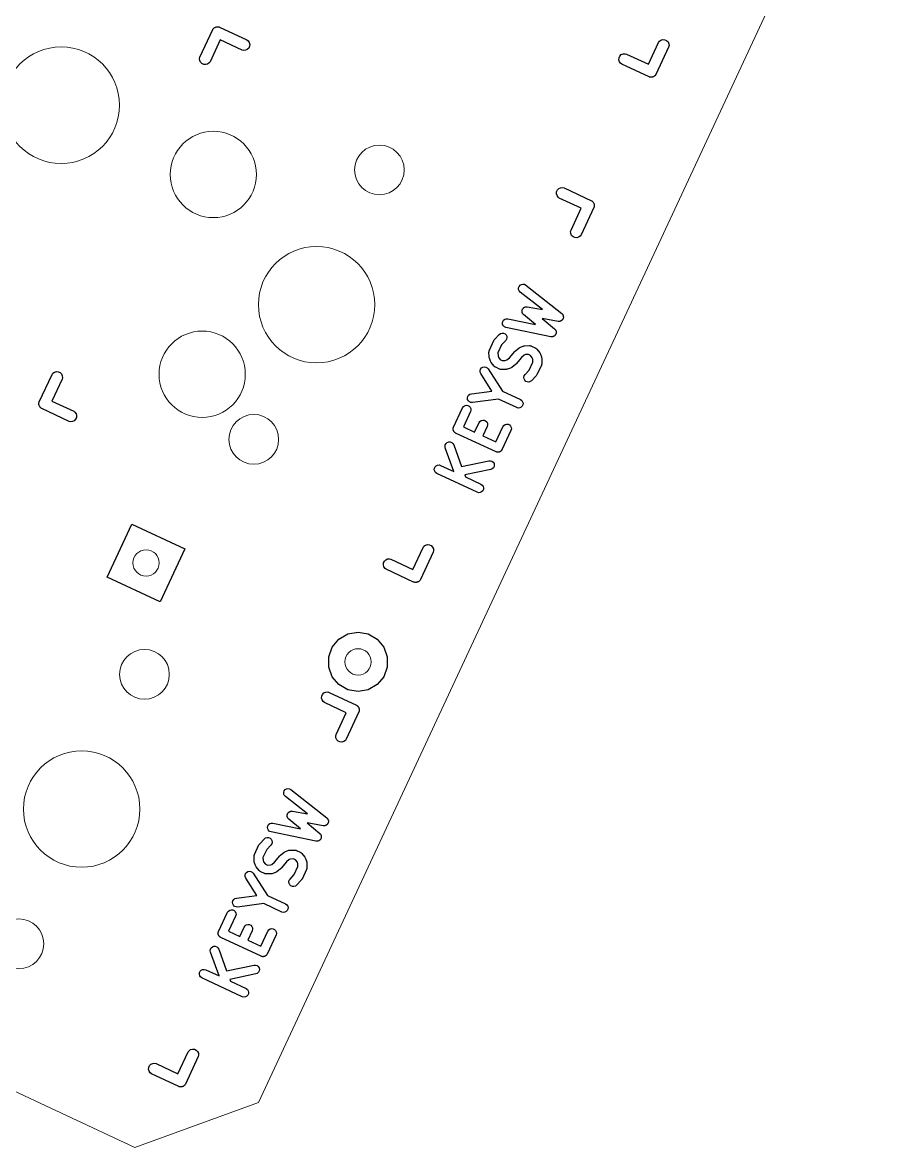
# Model space of a CAD drawing. Header units: millimetres. Extents: x 24 to 207, y 13 to 184.
# Drawn here: x 177 to 206.75, y 12.81 to 51.26 of the extents above; entities that cross this region are included whole.
import ezdxf

# ---------------------------------------------------------------- set-up
doc = ezdxf.new("R2010")
doc.units = ezdxf.units.MM
doc.header["$MEASUREMENT"] = 0
doc.layers.get('0').update_dxf_attribs({"lineweight": 0, "true_color": 0xf6921e})
doc.layers.add('PCB', color=7, linetype='Continuous', lineweight=0, true_color=0x38e42f)
doc.layers.add('Silk', color=142, linetype='Continuous')

# ---------------------------------------------------------------- blocks, each defined once
blk = doc.blocks.new('PCB')
at = {"color": 0}
for p, q in [((122.992, -104.985), (144.676, -58.482)), ((40.605, -70.075), (118.773, -106.519)), ((118.773, -106.519), (122.992, -104.985))]:
    blk.add_line(p, q, dxfattribs=at)
for centre, radius in [((116.25, -70.896), 1.994), ((121.453, -73.263), 1.475), ((127.131, -73.108), 0.85), ((124.984, -77.712), 1.99), ((121.072, -80.091), 1.475), ((122.837, -82.316), 0.85), ((119.152, -86.54), 0.45), ((119.098, -90.347), 0.85), ((126.402, -89.921), 0.45), ((116.951, -94.951), 1.99), ((114.804, -99.555), 0.85)]:
    blk.add_circle(centre, radius, dxfattribs=at)

msp = doc.modelspace()

# ---------------------------------------------------------------- linework, layer by layer
at = {"layer": 'Silk', "linetype": 'Continuous'}
for p, q in [((183.066, 50.082), (183.502, 51.019)), ((183.502, 51.019), (183.51, 51.034)), ((183.502, 51.019), (183.502, 51.019)), ((183.51, 51.034), (183.521, 51.046)), ((183.521, 51.046), (183.531, 51.06)), ((183.531, 51.06), (183.545, 51.069)), ((183.545, 51.069), (183.557, 51.081)), ((183.557, 51.081), (183.572, 51.089)), ((183.572, 51.089), (183.586, 51.098)), ((183.586, 51.098), (183.603, 51.103)), ((183.603, 51.103), (183.618, 51.11)), ((183.618, 51.11), (183.635, 51.111)), ((183.635, 51.111), (183.651, 51.116)), ((183.651, 51.116), (183.668, 51.114)), ((183.668, 51.114), (183.685, 51.116)), ((183.685, 51.116), (183.701, 51.111)), ((183.701, 51.111), (183.718, 51.11)), ((183.718, 51.11), (183.733, 51.103)), ((183.733, 51.103), (183.733, 51.103)), ((183.733, 51.103), (184.67, 50.666)), ((183.76, 50.67), (183.411, 49.921)), ((184.509, 50.321), (183.76, 50.67)), ((184.67, 50.666), (184.711, 50.637)), ((184.733, 50.389), (184.685, 50.342)), ((184.711, 50.637), (184.75, 50.582)), ((184.761, 50.45), (184.733, 50.389)), ((184.75, 50.582), (184.767, 50.517)), ((184.767, 50.517), (184.761, 50.45)), ((198.398, 49.836), (198.748, 50.585)), ((199.093, 50.424), (198.656, 49.488)), ((198.748, 50.585), (198.776, 50.626)), ((198.776, 50.626), (198.831, 50.665)), ((198.831, 50.665), (198.896, 50.682)), ((198.896, 50.682), (198.963, 50.676)), ((198.963, 50.676), (199.024, 50.648)), ((199.024, 50.648), (199.072, 50.6)), ((199.072, 50.6), (199.1, 50.539)), ((199.106, 50.473), (199.093, 50.424)), ((199.1, 50.539), (199.106, 50.473)), ((183.053, 50.033), (183.066, 50.082)), ((183.059, 49.967), (183.053, 50.033)), ((184.557, 50.308), (184.509, 50.321)), ((184.624, 50.313), (184.557, 50.308)), ((184.685, 50.342), (184.624, 50.313)), ((197.392, 49.989), (197.397, 50.056)), ((197.409, 49.924), (197.392, 49.989)), ((197.397, 50.056), (197.426, 50.117)), ((197.426, 50.117), (197.473, 50.164)), ((197.473, 50.164), (197.534, 50.193)), ((197.534, 50.193), (197.601, 50.198)), ((197.601, 50.198), (197.65, 50.185)), ((197.65, 50.185), (198.398, 49.836)), ((183.087, 49.906), (183.059, 49.967)), ((183.134, 49.858), (183.087, 49.906)), ((183.195, 49.83), (183.134, 49.858)), ((183.262, 49.824), (183.195, 49.83)), ((183.327, 49.841), (183.262, 49.824)), ((183.382, 49.88), (183.327, 49.841)), ((183.411, 49.921), (183.382, 49.88)), ((197.447, 49.869), (197.409, 49.924)), ((197.489, 49.84), (197.447, 49.869)), ((198.425, 49.403), (197.489, 49.84)), ((198.44, 49.396), (198.425, 49.403)), ((198.425, 49.403), (198.425, 49.403)), ((198.457, 49.395), (198.44, 49.396)), ((198.474, 49.39), (198.457, 49.395)), ((198.491, 49.392), (198.474, 49.39)), ((198.507, 49.39), (198.491, 49.392)), ((198.524, 49.395), (198.507, 49.39)), ((198.541, 49.396), (198.524, 49.395)), ((198.556, 49.403), (198.541, 49.396)), ((198.572, 49.408), (198.556, 49.403)), ((198.586, 49.418), (198.572, 49.408)), ((198.601, 49.425), (198.586, 49.418)), ((198.613, 49.437), (198.601, 49.425)), ((198.627, 49.446), (198.613, 49.437)), ((198.637, 49.46), (198.627, 49.446)), ((198.649, 49.472), (198.637, 49.46)), ((198.656, 49.488), (198.649, 49.472)), ((198.656, 49.488), (198.656, 49.488)), ((195.257, 45.412), (195.263, 45.479)), ((195.275, 45.347), (195.257, 45.412)), ((195.263, 45.479), (195.292, 45.54)), ((195.292, 45.54), (195.339, 45.587)), ((195.339, 45.587), (195.4, 45.616)), ((195.4, 45.616), (195.467, 45.622)), ((195.467, 45.622), (195.515, 45.609)), ((195.515, 45.609), (196.452, 45.172)), ((195.313, 45.292), (195.275, 45.347)), ((195.354, 45.263), (195.313, 45.292)), ((196.103, 44.914), (195.354, 45.263)), ((196.452, 45.172), (196.452, 45.172)), ((196.452, 45.172), (196.467, 45.165)), ((196.467, 45.165), (196.479, 45.153)), ((196.479, 45.153), (196.493, 45.143)), ((196.493, 45.143), (196.503, 45.129)), ((196.503, 45.129), (196.515, 45.117)), ((196.515, 45.117), (196.522, 45.102)), ((196.522, 45.102), (196.532, 45.088)), ((196.532, 45.088), (196.536, 45.072)), ((196.536, 45.072), (196.543, 45.056)), ((196.543, 45.056), (196.545, 45.039)), ((196.545, 45.039), (196.549, 45.023)), ((196.549, 44.989), (196.545, 44.973)), ((196.549, 45.023), (196.548, 45.006)), ((196.548, 45.006), (196.549, 44.989)), ((195.754, 44.165), (196.103, 44.914)), ((196.536, 44.941), (196.099, 44.004)), ((196.543, 44.956), (196.536, 44.941)), ((196.536, 44.941), (196.536, 44.941)), ((196.545, 44.973), (196.543, 44.956)), ((195.741, 44.117), (195.754, 44.165)), ((195.747, 44.05), (195.741, 44.117)), ((195.775, 43.989), (195.747, 44.05)), ((195.823, 43.942), (195.775, 43.989)), ((195.884, 43.913), (195.823, 43.942)), ((195.951, 43.907), (195.884, 43.913)), ((196.015, 43.925), (195.951, 43.907)), ((196.07, 43.963), (196.015, 43.925)), ((196.099, 44.004), (196.07, 43.963)), ((194.013, 42.286), (194.058, 42.314)), ((194.058, 42.314), (194.109, 42.324)), ((194.109, 42.324), (194.162, 42.316)), ((194.162, 42.316), (194.208, 42.291)), ((193.963, 42.194), (193.98, 42.244)), ((193.964, 42.141), (193.963, 42.194)), ((193.984, 42.092), (193.964, 42.141)), ((193.98, 42.244), (194.013, 42.286)), ((194.019, 42.052), (193.984, 42.092)), ((194.774, 41.455), (194.019, 42.052)), ((194.208, 42.291), (195.436, 41.318)), ((194.146, 41.519), (194.156, 41.528)), ((194.156, 41.528), (194.169, 41.532)), ((194.169, 41.532), (194.18, 41.539)), ((194.18, 41.539), (194.193, 41.541)), ((194.193, 41.541), (194.206, 41.546)), ((194.206, 41.546), (194.219, 41.546)), ((194.219, 41.546), (194.232, 41.548)), ((194.232, 41.548), (194.245, 41.546)), ((194.245, 41.546), (194.259, 41.546)), ((194.259, 41.546), (194.774, 41.455)), ((194.08, 41.396), (194.082, 41.409)), ((194.082, 41.383), (194.08, 41.396)), ((194.082, 41.422), (194.087, 41.435)), ((194.082, 41.409), (194.082, 41.422)), ((194.082, 41.369), (194.082, 41.383)), ((194.087, 41.357), (194.082, 41.369)), ((194.087, 41.435), (194.089, 41.448)), ((194.089, 41.344), (194.087, 41.357)), ((194.089, 41.448), (194.096, 41.46)), ((194.096, 41.332), (194.089, 41.344)), ((194.096, 41.46), (194.1, 41.472)), ((194.1, 41.32), (194.096, 41.332)), ((194.1, 41.472), (194.109, 41.482)), ((194.109, 41.309), (194.1, 41.32)), ((194.109, 41.482), (194.116, 41.494)), ((194.115, 41.298), (194.109, 41.309)), ((194.126, 41.289), (194.115, 41.298)), ((194.116, 41.494), (194.126, 41.502)), ((194.126, 41.502), (194.134, 41.513)), ((194.135, 41.279), (194.126, 41.289)), ((194.134, 41.513), (194.146, 41.519)), ((194.535, 40.944), (194.135, 41.279)), ((195.315, 41.049), (194.768, 41.146)), ((194.768, 41.146), (195.194, 40.79)), ((195.436, 41.318), (195.447, 41.307)), ((195.447, 41.307), (195.458, 41.297)), ((195.458, 41.297), (195.464, 41.287)), ((195.464, 41.287), (195.471, 41.279)), ((195.471, 41.279), (195.477, 41.264)), ((195.477, 41.264), (195.485, 41.251)), ((195.485, 41.147), (195.479, 41.137)), ((195.485, 41.251), (195.487, 41.24)), ((195.487, 41.162), (195.485, 41.147)), ((195.487, 41.24), (195.491, 41.23)), ((195.492, 41.177), (195.487, 41.162)), ((195.491, 41.23), (195.491, 41.214)), ((195.491, 41.214), (195.494, 41.199)), ((195.494, 41.199), (195.492, 41.188)), ((195.492, 41.188), (195.492, 41.177)), ((193.409, 40.992), (193.42, 41.044)), ((193.417, 40.94), (193.409, 40.992)), ((193.442, 40.893), (193.417, 40.94)), ((193.42, 41.044), (193.448, 41.089)), ((193.482, 40.858), (193.442, 40.893)), ((193.448, 41.089), (193.489, 41.122)), ((193.531, 40.839), (193.482, 40.858)), ((193.489, 41.122), (193.539, 41.139)), ((195.066, 40.523), (193.531, 40.839)), ((193.539, 41.139), (193.592, 41.137)), ((193.592, 41.137), (194.535, 40.944)), ((195.194, 40.79), (195.204, 40.778)), ((195.204, 40.778), (195.216, 40.767)), ((195.216, 40.767), (195.221, 40.758)), ((195.221, 40.758), (195.228, 40.749)), ((195.331, 41.049), (195.315, 41.049)), ((195.346, 41.047), (195.331, 41.049)), ((195.357, 41.049), (195.346, 41.047)), ((195.368, 41.049), (195.357, 41.049)), ((195.382, 41.054), (195.368, 41.049)), ((195.398, 41.057), (195.382, 41.054)), ((195.407, 41.063), (195.398, 41.057)), ((195.418, 41.067), (195.407, 41.063)), ((195.43, 41.077), (195.418, 41.067)), ((195.443, 41.085), (195.43, 41.077)), ((195.45, 41.094), (195.443, 41.085)), ((195.458, 41.101), (195.45, 41.094)), ((195.466, 41.114), (195.458, 41.101)), ((195.476, 41.126), (195.466, 41.114)), ((195.479, 41.137), (195.476, 41.126)), ((192.964, 40.066), (193.117, 40.395)), ((193.117, 40.395), (193.131, 40.415)), ((193.131, 40.415), (193.144, 40.435)), ((193.144, 40.435), (193.302, 40.602)), ((193.302, 40.602), (193.345, 40.633)), ((193.345, 40.633), (193.395, 40.648)), ((193.523, 40.392), (193.383, 40.243)), ((193.395, 40.648), (193.448, 40.645)), ((193.448, 40.645), (193.497, 40.624)), ((193.497, 40.624), (193.535, 40.588)), ((193.553, 40.436), (193.523, 40.392)), ((193.535, 40.588), (193.559, 40.54)), ((193.565, 40.488), (193.553, 40.436)), ((193.559, 40.54), (193.565, 40.488)), ((195.081, 40.523), (195.066, 40.523)), ((195.096, 40.52), (195.081, 40.523)), ((195.107, 40.522), (195.096, 40.52)), ((195.118, 40.522), (195.107, 40.522)), ((195.133, 40.527), (195.118, 40.522)), ((195.149, 40.53), (195.133, 40.527)), ((195.158, 40.535), (195.149, 40.53)), ((195.169, 40.539), (195.158, 40.535)), ((195.181, 40.548), (195.169, 40.539)), ((195.194, 40.556), (195.181, 40.548)), ((195.201, 40.565), (195.194, 40.556)), ((195.21, 40.572), (195.201, 40.565)), ((195.218, 40.585), (195.21, 40.572)), ((195.228, 40.597), (195.218, 40.585)), ((195.228, 40.749), (195.233, 40.735)), ((195.232, 40.607), (195.228, 40.597)), ((195.238, 40.617), (195.232, 40.607)), ((195.233, 40.735), (195.241, 40.721)), ((195.241, 40.632), (195.238, 40.617)), ((195.241, 40.721), (195.242, 40.71)), ((195.246, 40.646), (195.241, 40.632)), ((195.242, 40.71), (195.246, 40.699)), ((195.246, 40.699), (195.246, 40.684)), ((195.246, 40.684), (195.249, 40.668)), ((195.249, 40.668), (195.246, 40.658)), ((195.246, 40.658), (195.246, 40.646)), ((192.949, 39.997), (192.951, 40.006)), ((192.954, 39.835), (192.949, 39.997)), ((192.95, 40.015), (192.954, 40.032)), ((192.951, 40.006), (192.95, 40.015)), ((192.954, 40.032), (192.957, 40.05)), ((192.957, 40.05), (192.961, 40.057)), ((192.961, 40.057), (192.964, 40.066)), ((193.383, 40.243), (193.255, 39.97)), ((193.652, 39.804), (193.829, 40.023)), ((193.829, 40.023), (193.842, 40.034)), ((193.842, 40.034), (193.853, 40.046)), ((193.853, 40.046), (193.98, 40.147)), ((193.98, 40.147), (194.002, 40.159)), ((194.002, 40.159), (194.023, 40.171)), ((194.023, 40.171), (194.119, 40.206)), ((194.119, 40.206), (194.143, 40.211)), ((194.143, 40.211), (194.167, 40.215)), ((194.167, 40.215), (194.329, 40.22)), ((194.329, 40.22), (194.338, 40.219)), ((194.338, 40.219), (194.347, 40.219)), ((194.347, 40.219), (194.364, 40.215)), ((194.364, 40.215), (194.382, 40.212)), ((194.382, 40.212), (194.389, 40.208)), ((194.389, 40.208), (194.398, 40.206)), ((194.398, 40.206), (194.53, 40.144)), ((194.53, 40.144), (194.537, 40.139)), ((194.537, 40.139), (194.545, 40.136)), ((194.545, 40.136), (194.558, 40.124)), ((194.558, 40.124), (194.573, 40.114)), ((194.573, 40.114), (194.578, 40.107)), ((194.578, 40.107), (194.584, 40.101)), ((194.584, 40.101), (194.685, 39.974)), ((192.959, 39.811), (192.954, 39.835)), ((192.963, 39.787), (192.959, 39.811)), ((192.998, 39.691), (192.963, 39.787)), ((193.01, 39.669), (192.998, 39.691)), ((193.022, 39.648), (193.01, 39.669)), ((193.123, 39.521), (193.022, 39.648)), ((193.255, 39.97), (193.258, 39.868)), ((193.258, 39.868), (193.276, 39.818)), ((193.276, 39.818), (193.339, 39.739)), ((193.339, 39.739), (193.405, 39.708)), ((193.405, 39.708), (193.507, 39.71)), ((193.507, 39.71), (193.557, 39.729)), ((193.557, 39.729), (193.652, 39.804)), ((194.056, 39.818), (193.878, 39.599)), ((194.15, 39.893), (194.056, 39.818)), ((194.2, 39.911), (194.15, 39.893)), ((194.302, 39.914), (194.2, 39.911)), ((194.368, 39.883), (194.302, 39.914)), ((194.325, 39.378), (194.452, 39.652)), ((194.431, 39.804), (194.368, 39.883)), ((194.449, 39.754), (194.431, 39.804)), ((194.452, 39.652), (194.449, 39.754)), ((194.685, 39.974), (194.697, 39.952)), ((194.697, 39.952), (194.709, 39.931)), ((194.709, 39.931), (194.744, 39.835)), ((194.744, 39.835), (194.749, 39.811)), ((194.749, 39.811), (194.753, 39.787)), ((194.753, 39.787), (194.758, 39.625)), ((194.757, 39.607), (194.753, 39.59)), ((194.758, 39.625), (194.757, 39.616)), ((194.757, 39.616), (194.757, 39.607)), ((177.572, 38.3), (178.008, 39.237)), ((178.008, 39.237), (178.037, 39.278)), ((178.037, 39.278), (178.092, 39.316)), ((178.092, 39.316), (178.157, 39.334)), ((178.157, 39.334), (178.224, 39.328)), ((178.224, 39.328), (178.285, 39.299)), ((178.285, 39.299), (178.332, 39.252)), ((178.332, 39.252), (178.361, 39.191)), ((192.644, 39.363), (192.66, 39.414)), ((192.646, 39.311), (192.644, 39.363)), ((192.666, 39.262), (192.646, 39.311)), ((192.66, 39.414), (192.692, 39.456)), ((193.046, 38.666), (192.666, 39.262)), ((192.692, 39.456), (192.737, 39.484)), ((192.737, 39.484), (192.788, 39.496)), ((192.788, 39.496), (192.841, 39.489)), ((192.841, 39.489), (192.888, 39.465)), ((192.888, 39.465), (192.923, 39.426)), ((192.923, 39.426), (193.408, 38.665)), ((193.129, 39.515), (193.123, 39.521)), ((193.134, 39.508), (193.129, 39.515)), ((193.149, 39.498), (193.134, 39.508)), ((193.162, 39.486), (193.149, 39.498)), ((193.17, 39.483), (193.162, 39.486)), ((193.178, 39.478), (193.17, 39.483)), ((193.309, 39.416), (193.178, 39.478)), ((193.318, 39.414), (193.309, 39.416)), ((193.325, 39.41), (193.318, 39.414)), ((193.343, 39.407), (193.325, 39.41)), ((193.36, 39.402), (193.343, 39.407)), ((193.369, 39.403), (193.36, 39.402)), ((193.378, 39.402), (193.369, 39.403)), ((193.54, 39.406), (193.378, 39.402)), ((193.564, 39.411), (193.54, 39.406)), ((193.588, 39.416), (193.564, 39.411)), ((193.684, 39.451), (193.588, 39.416)), ((193.705, 39.463), (193.684, 39.451)), ((193.727, 39.474), (193.705, 39.463)), ((193.854, 39.575), (193.727, 39.474)), ((193.865, 39.588), (193.854, 39.575)), ((193.878, 39.599), (193.865, 39.588)), ((194.155, 39.186), (194.184, 39.23)), ((194.184, 39.23), (194.325, 39.378)), ((194.59, 39.227), (194.576, 39.207)), ((194.744, 39.556), (194.59, 39.227)), ((194.746, 39.564), (194.744, 39.556)), ((194.75, 39.572), (194.746, 39.564)), ((194.753, 39.59), (194.75, 39.572)), ((178.354, 39.076), (178.004, 38.327)), ((178.367, 39.124), (178.354, 39.076)), ((178.361, 39.191), (178.367, 39.124)), ((194.142, 39.134), (194.155, 39.186)), ((194.148, 39.081), (194.142, 39.134)), ((194.172, 39.034), (194.148, 39.081)), ((194.21, 38.998), (194.172, 39.034)), ((194.259, 38.977), (194.21, 38.998)), ((194.312, 38.974), (194.259, 38.977)), ((194.363, 38.989), (194.312, 38.974)), ((194.405, 39.02), (194.363, 38.989)), ((194.563, 39.187), (194.405, 39.02)), ((194.576, 39.207), (194.563, 39.187)), ((192.213, 38.43), (192.225, 38.481)), ((192.225, 38.481), (192.253, 38.526)), ((192.253, 38.526), (192.295, 38.558)), ((192.295, 38.558), (192.346, 38.574)), ((192.346, 38.574), (193.046, 38.666)), ((193.408, 38.665), (194.026, 38.377)), ((177.559, 38.251), (177.563, 38.268)), ((177.56, 38.235), (177.559, 38.251)), ((177.559, 38.218), (177.56, 38.235)), ((177.563, 38.201), (177.559, 38.218)), ((177.563, 38.268), (177.564, 38.285)), ((177.564, 38.185), (177.563, 38.201)), ((177.564, 38.285), (177.572, 38.3)), ((177.572, 38.169), (177.564, 38.185)), ((177.572, 38.3), (177.572, 38.3)), ((177.576, 38.153), (177.572, 38.169)), ((177.586, 38.139), (177.576, 38.153)), ((177.593, 38.124), (177.586, 38.139)), ((177.605, 38.112), (177.593, 38.124)), ((177.615, 38.098), (177.605, 38.112)), ((177.628, 38.088), (177.615, 38.098)), ((177.64, 38.076), (177.628, 38.088)), ((177.656, 38.069), (177.64, 38.076)), ((178.592, 37.632), (177.656, 38.069)), ((178.004, 38.327), (178.753, 37.978)), ((191.737, 37.435), (192.043, 38.093)), ((192.043, 38.093), (192.074, 38.136)), ((192.074, 38.136), (192.117, 38.166)), ((192.117, 38.166), (192.168, 38.18)), ((192.168, 38.18), (192.221, 38.175)), ((192.22, 38.377), (192.213, 38.43)), ((192.245, 38.33), (192.22, 38.377)), ((192.221, 38.175), (192.269, 38.153)), ((192.284, 38.294), (192.245, 38.33)), ((192.269, 38.153), (192.306, 38.116)), ((192.332, 38.274), (192.284, 38.294)), ((192.306, 38.116), (192.329, 38.068)), ((192.329, 38.068), (192.333, 38.015)), ((192.385, 38.272), (192.332, 38.274)), ((193.28, 38.389), (192.385, 38.272)), ((193.897, 38.101), (193.28, 38.389)), ((193.948, 38.087), (193.897, 38.101)), ((194.001, 38.092), (193.948, 38.087)), ((194.049, 38.114), (194.001, 38.092)), ((194.026, 38.377), (194.069, 38.347)), ((194.086, 38.152), (194.049, 38.114)), ((194.069, 38.347), (194.1, 38.304)), ((194.109, 38.2), (194.086, 38.152)), ((194.1, 38.304), (194.113, 38.252)), ((194.113, 38.252), (194.109, 38.2)), ((178.753, 37.978), (178.794, 37.949)), ((178.816, 37.701), (178.769, 37.654)), ((178.794, 37.949), (178.833, 37.894)), ((178.844, 37.762), (178.816, 37.701)), ((178.833, 37.894), (178.85, 37.829)), ((178.85, 37.829), (178.844, 37.762)), ((192.32, 37.964), (192.077, 37.444)), ((192.333, 38.015), (192.32, 37.964)), ((178.641, 37.619), (178.592, 37.632)), ((178.708, 37.625), (178.641, 37.619)), ((178.769, 37.654), (178.708, 37.625)), ((191.723, 37.384), (191.726, 37.397)), ((191.724, 37.371), (191.723, 37.384)), ((191.723, 37.357), (191.724, 37.371)), ((191.726, 37.344), (191.723, 37.357)), ((191.726, 37.397), (191.728, 37.41)), ((191.728, 37.331), (191.726, 37.344)), ((191.728, 37.41), (191.733, 37.422)), ((191.733, 37.319), (191.728, 37.331)), ((191.733, 37.422), (191.737, 37.435)), ((191.737, 37.306), (191.733, 37.319)), ((191.744, 37.295), (191.737, 37.306)), ((192.077, 37.444), (192.459, 37.266)), ((192.459, 37.266), (192.609, 37.589)), ((192.609, 37.589), (192.639, 37.632)), ((192.639, 37.632), (192.683, 37.662)), ((192.683, 37.662), (192.734, 37.676)), ((192.734, 37.676), (192.787, 37.671)), ((192.885, 37.46), (192.735, 37.138)), ((192.787, 37.671), (192.835, 37.649)), ((192.835, 37.649), (192.872, 37.612)), ((192.872, 37.612), (192.894, 37.564)), ((192.899, 37.511), (192.885, 37.46)), ((192.894, 37.564), (192.899, 37.511)), ((193.182, 36.929), (193.425, 37.449)), ((193.701, 37.32), (193.394, 36.662)), ((193.425, 37.449), (193.455, 37.492)), ((193.455, 37.492), (193.498, 37.522)), ((193.498, 37.522), (193.549, 37.536)), ((193.549, 37.536), (193.602, 37.531)), ((193.602, 37.531), (193.65, 37.509)), ((193.65, 37.509), (193.688, 37.472)), ((193.688, 37.472), (193.71, 37.424)), ((193.715, 37.371), (193.701, 37.32)), ((193.71, 37.424), (193.715, 37.371)), ((191.523, 36.911), (191.572, 36.929)), ((191.572, 36.929), (191.625, 36.929)), ((191.625, 36.929), (191.675, 36.911)), ((191.75, 37.283), (191.744, 37.295)), ((191.759, 37.274), (191.75, 37.283)), ((191.767, 37.263), (191.759, 37.274)), ((191.778, 37.255), (191.767, 37.263)), ((191.787, 37.246), (191.778, 37.255)), ((191.8, 37.24), (191.787, 37.246)), ((191.81, 37.232), (191.8, 37.24)), ((193.192, 36.588), (191.81, 37.232)), ((192.735, 37.138), (193.182, 36.929)), ((191.446, 36.779), (191.456, 36.831)), ((191.456, 36.726), (191.446, 36.779)), ((191.456, 36.831), (191.482, 36.877)), ((191.751, 35.915), (191.456, 36.726)), ((191.482, 36.877), (191.523, 36.911)), ((191.675, 36.911), (191.716, 36.877)), ((191.716, 36.877), (191.742, 36.831)), ((191.742, 36.831), (192.013, 36.087)), ((193.205, 36.585), (193.192, 36.588)), ((193.217, 36.579), (193.205, 36.585)), ((193.23, 36.578), (193.217, 36.579)), ((193.243, 36.575), (193.23, 36.578)), ((193.256, 36.576), (193.243, 36.575)), ((193.269, 36.575), (193.256, 36.576)), ((193.282, 36.578), (193.269, 36.575)), ((193.295, 36.579), (193.282, 36.578)), ((193.308, 36.585), (193.295, 36.579)), ((193.32, 36.588), (193.308, 36.585)), ((193.331, 36.596), (193.32, 36.588)), ((193.343, 36.602), (193.331, 36.596)), ((193.353, 36.611), (193.343, 36.602)), ((193.364, 36.619), (193.353, 36.611)), ((193.371, 36.63), (193.364, 36.619)), ((193.381, 36.639), (193.371, 36.63)), ((193.387, 36.651), (193.381, 36.639)), ((193.394, 36.662), (193.387, 36.651)), ((192.013, 36.087), (192.949, 36.284)), ((192.949, 36.284), (193.002, 36.285)), ((193.002, 36.285), (193.052, 36.269)), ((193.052, 36.269), (193.094, 36.236)), ((193.094, 36.236), (193.121, 36.191)), ((193.121, 36.191), (193.132, 36.139)), ((191.079, 35.976), (191.084, 36.029)), ((191.093, 35.925), (191.079, 35.976)), ((191.084, 36.029), (191.106, 36.077)), ((191.123, 35.882), (191.093, 35.925)), ((191.106, 36.077), (191.143, 36.114)), ((191.166, 35.851), (191.123, 35.882)), ((191.143, 36.114), (191.191, 36.137)), ((192.548, 35.207), (191.166, 35.851)), ((191.191, 36.137), (191.244, 36.141)), ((191.244, 36.141), (191.295, 36.127)), ((191.295, 36.127), (191.751, 35.915)), ((193.011, 35.985), (192.118, 35.798)), ((192.118, 35.798), (192.142, 35.733)), ((193.06, 36.005), (193.011, 35.985)), ((193.1, 36.04), (193.06, 36.005)), ((193.125, 36.087), (193.1, 36.04)), ((193.132, 36.139), (193.125, 36.087)), ((192.142, 35.733), (192.676, 35.483)), ((192.676, 35.483), (192.72, 35.453)), ((192.72, 35.453), (192.75, 35.41)), ((192.75, 35.41), (192.764, 35.359)), ((192.599, 35.193), (192.548, 35.207)), ((192.651, 35.198), (192.599, 35.193)), ((192.699, 35.22), (192.651, 35.198)), ((192.737, 35.258), (192.699, 35.22)), ((192.759, 35.306), (192.737, 35.258)), ((192.764, 35.359), (192.759, 35.306)), ((179.893, 32.308), (180.738, 34.121)), ((180.738, 34.121), (182.551, 33.276)), ((182.551, 33.276), (181.706, 31.463)), ((190.347, 32.571), (190.697, 33.32)), ((191.042, 33.159), (190.605, 32.222)), ((190.697, 33.32), (190.725, 33.361)), ((190.725, 33.361), (190.78, 33.4)), ((190.78, 33.4), (190.845, 33.417)), ((190.845, 33.417), (190.912, 33.411)), ((190.912, 33.411), (190.973, 33.383)), ((190.973, 33.383), (191.021, 33.335)), ((191.021, 33.335), (191.049, 33.274)), ((191.055, 33.207), (191.042, 33.159)), ((191.049, 33.274), (191.055, 33.207)), ((189.341, 32.724), (189.346, 32.791)), ((189.358, 32.659), (189.341, 32.724)), ((189.346, 32.791), (189.375, 32.852)), ((189.375, 32.852), (189.422, 32.899)), ((189.422, 32.899), (189.483, 32.927)), ((189.483, 32.927), (189.55, 32.933)), ((189.55, 32.933), (189.599, 32.92)), ((189.599, 32.92), (190.347, 32.571)), ((181.706, 31.463), (179.893, 32.308)), ((189.397, 32.604), (189.358, 32.659)), ((189.438, 32.575), (189.397, 32.604)), ((190.374, 32.138), (189.438, 32.575)), ((190.39, 32.131), (190.374, 32.138)), ((190.374, 32.138), (190.374, 32.138)), ((190.406, 32.13), (190.39, 32.131)), ((190.423, 32.125), (190.406, 32.13)), ((190.44, 32.127), (190.423, 32.125)), ((190.456, 32.125), (190.44, 32.127)), ((190.473, 32.13), (190.456, 32.125)), ((190.49, 32.131), (190.473, 32.13)), ((190.505, 32.138), (190.49, 32.131)), ((190.521, 32.143), (190.505, 32.138)), ((190.535, 32.152), (190.521, 32.143)), ((190.551, 32.16), (190.535, 32.152)), ((190.563, 32.171), (190.551, 32.16)), ((190.576, 32.181), (190.563, 32.171)), ((190.586, 32.195), (190.576, 32.181)), ((190.598, 32.207), (190.586, 32.195)), ((190.605, 32.222), (190.598, 32.207)), ((190.605, 32.222), (190.605, 32.222)), ((188.125, 30.365), (188.472, 30.426)), ((188.472, 30.426), (188.82, 30.365)), ((187.593, 29.919), (187.82, 30.189)), ((187.82, 30.189), (188.125, 30.365)), ((188.82, 30.365), (189.125, 30.189)), ((189.125, 30.189), (189.352, 29.919)), ((187.472, 29.587), (187.593, 29.919)), ((189.352, 29.919), (189.472, 29.587)), ((187.472, 29.235), (187.472, 29.587)), ((187.593, 28.903), (187.472, 29.235)), ((189.472, 29.235), (189.352, 28.903)), ((189.472, 29.587), (189.472, 29.235)), ((187.82, 28.633), (187.593, 28.903)), ((189.352, 28.903), (189.125, 28.633)), ((188.125, 28.457), (187.82, 28.633)), ((188.472, 28.395), (188.125, 28.457)), ((188.82, 28.457), (188.472, 28.395)), ((189.125, 28.633), (188.82, 28.457)), ((187.224, 28.172), (187.23, 28.239)), ((187.242, 28.108), (187.224, 28.172)), ((187.23, 28.239), (187.259, 28.3)), ((187.28, 28.052), (187.242, 28.108)), ((187.259, 28.3), (187.306, 28.348)), ((187.306, 28.348), (187.367, 28.376)), ((187.367, 28.376), (187.434, 28.382)), ((187.434, 28.382), (187.483, 28.369)), ((187.483, 28.369), (188.419, 27.932)), ((187.322, 28.024), (187.28, 28.052)), ((188.07, 27.674), (187.322, 28.024)), ((188.503, 27.701), (188.066, 26.765)), ((188.419, 27.932), (188.419, 27.932)), ((188.419, 27.932), (188.434, 27.925)), ((188.434, 27.925), (188.446, 27.913)), ((188.446, 27.913), (188.46, 27.903)), ((188.46, 27.903), (188.47, 27.89)), ((188.47, 27.89), (188.482, 27.878)), ((188.482, 27.878), (188.489, 27.862)), ((188.489, 27.862), (188.499, 27.848)), ((188.499, 27.848), (188.503, 27.832)), ((188.503, 27.832), (188.51, 27.817)), ((188.51, 27.717), (188.503, 27.701)), ((188.503, 27.701), (188.503, 27.701)), ((188.51, 27.817), (188.512, 27.8)), ((188.512, 27.733), (188.51, 27.717)), ((188.512, 27.8), (188.516, 27.783)), ((188.516, 27.75), (188.512, 27.733)), ((188.516, 27.783), (188.515, 27.767)), ((188.515, 27.767), (188.516, 27.75)), ((187.721, 26.926), (188.07, 27.674)), ((187.708, 26.877), (187.721, 26.926)), ((187.714, 26.81), (187.708, 26.877)), ((187.742, 26.749), (187.714, 26.81)), ((187.79, 26.702), (187.742, 26.749)), ((187.851, 26.673), (187.79, 26.702)), ((187.918, 26.668), (187.851, 26.673)), ((187.983, 26.685), (187.918, 26.668)), ((188.038, 26.724), (187.983, 26.685)), ((188.066, 26.765), (188.038, 26.724)), ((185.93, 24.954), (185.947, 25.005)), ((185.947, 25.005), (185.98, 25.046)), ((185.98, 25.046), (186.025, 25.074)), ((186.025, 25.074), (186.077, 25.085)), ((186.077, 25.085), (186.129, 25.077)), ((186.129, 25.077), (186.176, 25.052)), ((186.176, 25.052), (187.403, 24.079)), ((185.932, 24.902), (185.93, 24.954)), ((185.951, 24.852), (185.932, 24.902)), ((185.986, 24.813), (185.951, 24.852)), ((186.741, 24.215), (185.986, 24.813)), ((186.063, 24.22), (186.067, 24.232)), ((186.067, 24.232), (186.076, 24.243)), ((186.076, 24.243), (186.083, 24.254)), ((186.083, 24.254), (186.093, 24.263)), ((186.093, 24.263), (186.101, 24.273)), ((186.101, 24.273), (186.113, 24.28)), ((186.113, 24.28), (186.123, 24.288)), ((186.123, 24.288), (186.136, 24.293)), ((186.136, 24.293), (186.147, 24.299)), ((186.147, 24.299), (186.161, 24.302)), ((186.161, 24.302), (186.173, 24.306)), ((186.173, 24.306), (186.186, 24.306)), ((186.186, 24.306), (186.199, 24.309)), ((186.199, 24.309), (186.213, 24.306)), ((186.213, 24.306), (186.226, 24.306)), ((186.226, 24.306), (186.741, 24.215)), ((185.387, 23.804), (185.415, 23.85)), ((185.415, 23.85), (185.456, 23.882)), ((185.456, 23.882), (185.507, 23.899)), ((185.507, 23.899), (185.559, 23.898)), ((185.559, 23.898), (186.502, 23.704)), ((186.047, 24.156), (186.049, 24.169)), ((186.049, 24.143), (186.047, 24.156)), ((186.049, 24.183), (186.054, 24.195)), ((186.049, 24.169), (186.049, 24.183)), ((186.049, 24.13), (186.049, 24.143)), ((186.054, 24.117), (186.049, 24.13)), ((186.054, 24.195), (186.056, 24.209)), ((186.056, 24.104), (186.054, 24.117)), ((186.056, 24.209), (186.063, 24.22)), ((186.063, 24.093), (186.056, 24.104)), ((186.068, 24.08), (186.063, 24.093)), ((186.076, 24.07), (186.068, 24.08)), ((186.083, 24.058), (186.076, 24.07)), ((186.093, 24.05), (186.083, 24.058)), ((186.102, 24.039), (186.093, 24.05)), ((186.502, 23.704), (186.102, 24.039)), ((187.282, 23.809), (186.736, 23.906)), ((186.736, 23.906), (187.161, 23.55)), ((187.41, 23.845), (187.397, 23.837)), ((187.403, 24.079), (187.414, 24.067)), ((187.417, 23.854), (187.41, 23.845)), ((187.414, 24.067), (187.426, 24.057)), ((187.425, 23.861), (187.417, 23.854)), ((187.433, 23.875), (187.425, 23.861)), ((187.426, 24.057), (187.431, 24.048)), ((187.431, 24.048), (187.439, 24.039)), ((187.443, 23.887), (187.433, 23.875)), ((187.439, 24.039), (187.444, 24.025)), ((187.446, 23.897), (187.443, 23.887)), ((187.444, 24.025), (187.452, 24.011)), ((187.452, 23.907), (187.446, 23.897)), ((187.452, 24.011), (187.454, 24)), ((187.455, 23.922), (187.452, 23.907)), ((187.454, 24), (187.458, 23.99)), ((187.46, 23.937), (187.455, 23.922)), ((187.458, 23.99), (187.458, 23.974)), ((187.458, 23.974), (187.461, 23.959)), ((187.461, 23.959), (187.459, 23.948)), ((187.459, 23.948), (187.46, 23.937)), ((185.376, 23.753), (185.387, 23.804)), ((185.384, 23.7), (185.376, 23.753)), ((185.409, 23.654), (185.384, 23.7)), ((185.449, 23.619), (185.409, 23.654)), ((185.498, 23.599), (185.449, 23.619)), ((187.033, 23.284), (185.498, 23.599)), ((187.161, 23.55), (187.171, 23.538)), ((187.171, 23.538), (187.183, 23.528)), ((187.183, 23.528), (187.188, 23.518)), ((187.188, 23.518), (187.195, 23.509)), ((187.195, 23.509), (187.201, 23.495)), ((187.201, 23.495), (187.208, 23.481)), ((187.208, 23.481), (187.21, 23.47)), ((187.21, 23.47), (187.213, 23.46)), ((187.213, 23.46), (187.213, 23.444)), ((187.298, 23.809), (187.282, 23.809)), ((187.313, 23.807), (187.298, 23.809)), ((187.324, 23.809), (187.313, 23.807)), ((187.335, 23.809), (187.324, 23.809)), ((187.35, 23.814), (187.335, 23.809)), ((187.365, 23.818), (187.35, 23.814)), ((187.374, 23.823), (187.365, 23.818)), ((187.385, 23.827), (187.374, 23.823)), ((187.397, 23.837), (187.385, 23.827)), ((184.931, 22.826), (185.084, 23.155)), ((185.084, 23.155), (185.098, 23.175)), ((185.098, 23.175), (185.111, 23.195)), ((185.111, 23.195), (185.269, 23.362)), ((185.269, 23.362), (185.312, 23.394)), ((185.312, 23.394), (185.362, 23.409)), ((185.491, 23.152), (185.35, 23.004)), ((185.362, 23.409), (185.415, 23.406)), ((185.415, 23.406), (185.464, 23.384)), ((185.464, 23.384), (185.502, 23.348)), ((185.52, 23.197), (185.491, 23.152)), ((185.502, 23.348), (185.526, 23.301)), ((185.532, 23.248), (185.52, 23.197)), ((185.526, 23.301), (185.532, 23.248)), ((187.048, 23.283), (187.033, 23.284)), ((187.064, 23.281), (187.048, 23.283)), ((187.075, 23.283), (187.064, 23.281)), ((187.086, 23.282), (187.075, 23.283)), ((187.1, 23.287), (187.086, 23.282)), ((187.116, 23.29), (187.1, 23.287)), ((187.125, 23.296), (187.116, 23.29)), ((187.136, 23.299), (187.125, 23.296)), ((187.148, 23.309), (187.136, 23.299)), ((187.161, 23.317), (187.148, 23.309)), ((187.169, 23.325), (187.161, 23.317)), ((187.177, 23.332), (187.169, 23.325)), ((187.185, 23.345), (187.177, 23.332)), ((187.195, 23.357), (187.185, 23.345)), ((187.199, 23.368), (187.195, 23.357)), ((187.205, 23.377), (187.199, 23.368)), ((187.208, 23.392), (187.205, 23.377)), ((187.214, 23.407), (187.208, 23.392)), ((187.213, 23.444), (187.216, 23.429)), ((187.216, 23.429), (187.213, 23.418)), ((187.213, 23.418), (187.214, 23.407)), ((184.916, 22.758), (184.918, 22.766)), ((184.921, 22.595), (184.916, 22.758)), ((184.917, 22.775), (184.922, 22.792)), ((184.918, 22.766), (184.917, 22.775)), ((184.922, 22.792), (184.924, 22.81)), ((184.924, 22.81), (184.928, 22.818)), ((184.928, 22.818), (184.931, 22.826)), ((185.35, 23.004), (185.222, 22.73)), ((185.222, 22.73), (185.225, 22.628)), ((185.619, 22.564), (185.797, 22.783)), ((185.797, 22.783), (185.809, 22.794)), ((185.809, 22.794), (185.82, 22.807)), ((185.82, 22.807), (185.947, 22.908)), ((185.947, 22.908), (185.969, 22.919)), ((185.969, 22.919), (185.99, 22.932)), ((185.99, 22.932), (186.086, 22.967)), ((186.086, 22.967), (186.11, 22.971)), ((186.11, 22.971), (186.134, 22.976)), ((186.134, 22.976), (186.297, 22.98)), ((186.297, 22.98), (186.305, 22.979)), ((186.305, 22.979), (186.314, 22.98)), ((186.314, 22.98), (186.331, 22.975)), ((186.331, 22.975), (186.349, 22.972)), ((186.349, 22.972), (186.357, 22.968)), ((186.357, 22.968), (186.365, 22.966)), ((186.365, 22.966), (186.497, 22.905)), ((186.497, 22.905), (186.504, 22.9)), ((186.504, 22.9), (186.512, 22.896)), ((186.512, 22.896), (186.525, 22.885)), ((186.525, 22.885), (186.54, 22.874)), ((186.54, 22.874), (186.545, 22.867)), ((186.545, 22.867), (186.552, 22.861)), ((186.552, 22.861), (186.653, 22.734)), ((186.653, 22.734), (186.664, 22.713)), ((186.664, 22.713), (186.676, 22.692)), ((186.676, 22.692), (186.711, 22.595)), ((184.926, 22.571), (184.921, 22.595)), ((184.93, 22.547), (184.926, 22.571)), ((184.965, 22.451), (184.93, 22.547)), ((184.977, 22.43), (184.965, 22.451)), ((184.989, 22.408), (184.977, 22.43)), ((185.09, 22.281), (184.989, 22.408)), ((185.225, 22.628), (185.243, 22.578)), ((185.243, 22.578), (185.306, 22.499)), ((185.306, 22.499), (185.373, 22.468)), ((185.373, 22.468), (185.474, 22.471)), ((185.474, 22.471), (185.524, 22.489)), ((185.524, 22.489), (185.619, 22.564)), ((185.821, 22.336), (185.694, 22.235)), ((185.832, 22.348), (185.821, 22.336)), ((185.845, 22.359), (185.832, 22.348)), ((186.023, 22.579), (185.845, 22.359)), ((186.117, 22.654), (186.023, 22.579)), ((186.167, 22.672), (186.117, 22.654)), ((186.269, 22.675), (186.167, 22.672)), ((186.335, 22.644), (186.269, 22.675)), ((186.292, 22.139), (186.419, 22.413)), ((186.398, 22.564), (186.335, 22.644)), ((186.417, 22.514), (186.398, 22.564)), ((186.419, 22.413), (186.417, 22.514)), ((186.711, 22.316), (186.557, 21.988)), ((186.711, 22.595), (186.716, 22.571)), ((186.713, 22.325), (186.711, 22.316)), ((186.717, 22.333), (186.713, 22.325)), ((186.716, 22.571), (186.721, 22.547)), ((186.72, 22.35), (186.717, 22.333)), ((186.724, 22.368), (186.72, 22.35)), ((186.721, 22.547), (186.725, 22.385)), ((186.725, 22.385), (186.724, 22.376)), ((186.724, 22.376), (186.724, 22.368)), ((184.611, 22.124), (184.627, 22.174)), ((184.613, 22.071), (184.611, 22.124)), ((184.634, 22.022), (184.613, 22.071)), ((184.627, 22.174), (184.659, 22.216)), ((185.014, 21.426), (184.634, 22.022)), ((184.659, 22.216), (184.704, 22.245)), ((184.704, 22.245), (184.755, 22.256)), ((184.755, 22.256), (184.808, 22.249)), ((184.808, 22.249), (184.855, 22.225)), ((184.855, 22.225), (184.891, 22.186)), ((184.891, 22.186), (185.376, 21.426)), ((185.096, 22.275), (185.09, 22.281)), ((185.101, 22.268), (185.096, 22.275)), ((185.116, 22.258), (185.101, 22.268)), ((185.129, 22.246), (185.116, 22.258)), ((185.138, 22.243), (185.129, 22.246)), ((185.145, 22.238), (185.138, 22.243)), ((185.276, 22.177), (185.145, 22.238)), ((185.285, 22.174), (185.276, 22.177)), ((185.293, 22.17), (185.285, 22.174)), ((185.31, 22.167), (185.293, 22.17)), ((185.327, 22.163), (185.31, 22.167)), ((185.336, 22.164), (185.327, 22.163)), ((185.345, 22.162), (185.336, 22.164)), ((185.507, 22.167), (185.345, 22.162)), ((185.531, 22.172), (185.507, 22.167)), ((185.555, 22.176), (185.531, 22.172)), ((185.652, 22.211), (185.555, 22.176)), ((185.673, 22.223), (185.652, 22.211)), ((185.694, 22.235), (185.673, 22.223)), ((186.109, 21.894), (186.122, 21.946)), ((186.122, 21.946), (186.151, 21.99)), ((186.151, 21.99), (186.292, 22.139)), ((186.53, 21.947), (186.372, 21.781)), ((186.543, 21.968), (186.53, 21.947)), ((186.557, 21.988), (186.543, 21.968)), ((186.115, 21.842), (186.109, 21.894)), ((186.139, 21.794), (186.115, 21.842)), ((186.178, 21.758), (186.139, 21.794)), ((186.226, 21.737), (186.178, 21.758)), ((186.279, 21.734), (186.226, 21.737)), ((186.33, 21.749), (186.279, 21.734)), ((186.372, 21.781), (186.33, 21.749)), ((184.18, 21.19), (184.192, 21.242)), ((184.187, 21.137), (184.18, 21.19)), ((184.192, 21.242), (184.22, 21.286)), ((184.22, 21.286), (184.262, 21.318)), ((184.262, 21.318), (184.313, 21.334)), ((184.313, 21.334), (185.014, 21.426)), ((185.247, 21.149), (184.353, 21.032)), ((185.864, 20.861), (185.247, 21.149)), ((185.376, 21.426), (185.993, 21.138)), ((183.704, 20.195), (184.011, 20.853)), ((184.011, 20.853), (184.041, 20.896)), ((184.041, 20.896), (184.084, 20.927)), ((184.084, 20.927), (184.135, 20.94)), ((184.135, 20.94), (184.188, 20.936)), ((184.212, 21.091), (184.187, 21.137)), ((184.188, 20.936), (184.236, 20.913)), ((184.251, 21.055), (184.212, 21.091)), ((184.236, 20.913), (184.274, 20.876)), ((184.3, 21.034), (184.251, 21.055)), ((184.274, 20.876), (184.296, 20.828)), ((184.3, 20.775), (184.287, 20.724)), ((184.296, 20.828), (184.3, 20.775)), ((184.353, 21.032), (184.3, 21.034)), ((185.915, 20.848), (185.864, 20.861)), ((185.968, 20.852), (185.915, 20.848)), ((186.016, 20.875), (185.968, 20.852)), ((185.993, 21.138), (186.036, 21.107)), ((186.053, 20.912), (186.016, 20.875)), ((186.036, 21.107), (186.067, 21.064)), ((186.076, 20.96), (186.053, 20.912)), ((186.067, 21.064), (186.08, 21.013)), ((186.08, 21.013), (186.076, 20.96)), ((184.287, 20.724), (184.045, 20.205)), ((184.576, 20.349), (184.607, 20.392)), ((184.607, 20.392), (184.65, 20.423)), ((184.65, 20.423), (184.701, 20.436)), ((184.701, 20.436), (184.754, 20.432)), ((184.754, 20.432), (184.802, 20.409)), ((184.802, 20.409), (184.839, 20.372)), ((183.69, 20.144), (183.694, 20.157)), ((183.691, 20.131), (183.69, 20.144)), ((183.69, 20.118), (183.691, 20.131)), ((183.694, 20.105), (183.69, 20.118)), ((183.694, 20.157), (183.695, 20.17)), ((183.695, 20.091), (183.694, 20.105)), ((183.695, 20.17), (183.7, 20.182)), ((183.7, 20.079), (183.695, 20.091)), ((183.7, 20.182), (183.704, 20.195)), ((183.704, 20.066), (183.7, 20.079)), ((183.712, 20.056), (183.704, 20.066)), ((183.717, 20.043), (183.712, 20.056)), ((183.727, 20.034), (183.717, 20.043)), ((183.734, 20.023), (183.727, 20.034)), ((183.745, 20.015), (183.734, 20.023)), ((183.755, 20.006), (183.745, 20.015)), ((183.767, 20), (183.755, 20.006)), ((183.778, 19.993), (183.767, 20)), ((184.045, 20.205), (184.426, 20.027)), ((184.426, 20.027), (184.576, 20.349)), ((184.853, 20.22), (184.702, 19.898)), ((184.839, 20.372), (184.862, 20.324)), ((184.866, 20.271), (184.853, 20.22)), ((184.862, 20.324), (184.866, 20.271)), ((185.149, 19.689), (185.392, 20.209)), ((185.668, 20.08), (185.361, 19.422)), ((185.392, 20.209), (185.422, 20.252)), ((185.422, 20.252), (185.465, 20.283)), ((185.465, 20.283), (185.517, 20.296)), ((185.517, 20.296), (185.569, 20.292)), ((185.569, 20.292), (185.617, 20.269)), ((185.617, 20.269), (185.655, 20.232)), ((185.655, 20.232), (185.677, 20.184)), ((185.682, 20.131), (185.668, 20.08)), ((185.677, 20.184), (185.682, 20.131)), ((183.423, 19.591), (183.449, 19.637)), ((183.449, 19.637), (183.49, 19.671)), ((183.49, 19.671), (183.539, 19.689)), ((183.539, 19.689), (183.592, 19.689)), ((183.592, 19.689), (183.642, 19.671)), ((183.642, 19.671), (183.683, 19.637)), ((183.683, 19.637), (183.709, 19.591)), ((185.159, 19.349), (183.778, 19.993)), ((184.702, 19.898), (185.149, 19.689)), ((183.414, 19.539), (183.423, 19.591)), ((183.423, 19.487), (183.414, 19.539)), ((183.718, 18.675), (183.423, 19.487)), ((183.709, 19.591), (183.98, 18.847)), ((185.172, 19.345), (185.159, 19.349)), ((185.184, 19.34), (185.172, 19.345)), ((185.197, 19.338), (185.184, 19.34)), ((185.21, 19.335), (185.197, 19.338)), ((185.223, 19.336), (185.21, 19.335)), ((185.236, 19.335), (185.223, 19.336)), ((185.249, 19.338), (185.236, 19.335)), ((185.263, 19.34), (185.249, 19.338)), ((185.275, 19.345), (185.263, 19.34)), ((185.288, 19.349), (185.275, 19.345)), ((185.299, 19.356), (185.288, 19.349)), ((185.311, 19.362), (185.299, 19.356)), ((185.32, 19.371), (185.311, 19.362)), ((185.331, 19.379), (185.32, 19.371)), ((185.339, 19.39), (185.331, 19.379)), ((185.348, 19.399), (185.339, 19.39)), ((185.354, 19.411), (185.348, 19.399)), ((185.361, 19.422), (185.354, 19.411)), ((183.073, 18.837), (183.11, 18.875)), ((183.11, 18.875), (183.158, 18.897)), ((183.158, 18.897), (183.211, 18.901)), ((183.211, 18.901), (183.262, 18.888)), ((183.262, 18.888), (183.718, 18.675)), ((183.98, 18.847), (184.916, 19.044)), ((184.916, 19.044), (184.969, 19.046)), ((184.969, 19.046), (185.019, 19.029)), ((185.019, 19.029), (185.061, 18.997)), ((185.061, 18.997), (185.089, 18.952)), ((185.092, 18.847), (185.067, 18.801)), ((185.089, 18.952), (185.099, 18.9)), ((185.099, 18.9), (185.092, 18.847)), ((183.046, 18.736), (183.051, 18.789)), ((183.06, 18.685), (183.046, 18.736)), ((183.051, 18.789), (183.073, 18.837)), ((183.09, 18.642), (183.06, 18.685)), ((183.133, 18.612), (183.09, 18.642)), ((184.515, 17.967), (183.133, 18.612)), ((184.979, 18.746), (184.085, 18.558)), ((184.085, 18.558), (184.109, 18.493)), ((184.109, 18.493), (184.644, 18.244)), ((185.028, 18.765), (184.979, 18.746)), ((185.067, 18.801), (185.028, 18.765)), ((184.644, 18.244), (184.687, 18.213)), ((184.687, 18.213), (184.717, 18.17)), ((184.717, 18.17), (184.731, 18.119)), ((184.731, 18.119), (184.726, 18.066)), ((184.566, 17.954), (184.515, 17.967)), ((184.619, 17.958), (184.566, 17.954)), ((184.667, 17.981), (184.619, 17.958)), ((184.704, 18.018), (184.667, 17.981)), ((184.726, 18.066), (184.704, 18.018)), ((182.693, 16.121), (182.748, 16.16)), ((182.748, 16.16), (182.813, 16.177)), ((182.813, 16.177), (182.879, 16.171)), ((182.879, 16.171), (182.94, 16.143)), ((182.315, 15.331), (182.664, 16.08)), ((183.009, 15.919), (182.572, 14.983)), ((182.664, 16.08), (182.693, 16.121)), ((182.94, 16.143), (182.988, 16.096)), ((182.988, 16.096), (183.016, 16.035)), ((183.022, 15.968), (183.009, 15.919)), ((183.016, 16.035), (183.022, 15.968)), ((181.308, 15.484), (181.314, 15.551)), ((181.325, 15.419), (181.308, 15.484)), ((181.314, 15.551), (181.342, 15.612)), ((181.364, 15.364), (181.325, 15.419)), ((181.342, 15.612), (181.39, 15.659)), ((181.39, 15.659), (181.45, 15.688)), ((181.45, 15.688), (181.517, 15.694)), ((181.517, 15.694), (181.566, 15.681)), ((181.566, 15.681), (182.315, 15.331)), ((181.405, 15.335), (181.364, 15.364)), ((182.341, 14.899), (181.405, 15.335)), ((182.357, 14.891), (182.341, 14.899)), ((182.341, 14.899), (182.341, 14.899)), ((182.374, 14.89), (182.357, 14.891)), ((182.39, 14.886), (182.374, 14.89)), ((182.407, 14.887), (182.39, 14.886)), ((182.424, 14.886), (182.407, 14.887)), ((182.44, 14.89), (182.424, 14.886)), ((182.457, 14.891), (182.44, 14.89)), ((182.472, 14.899), (182.457, 14.891)), ((182.489, 14.903), (182.472, 14.899)), ((182.502, 14.913), (182.489, 14.903)), ((182.518, 14.92), (182.502, 14.913)), ((182.53, 14.932), (182.518, 14.92)), ((182.544, 14.942), (182.53, 14.932)), ((182.553, 14.955), (182.544, 14.942)), ((182.565, 14.967), (182.553, 14.955)), ((182.572, 14.983), (182.565, 14.967)), ((182.572, 14.983), (182.572, 14.983))]:
    msp.add_line(p, q, dxfattribs=at)

# ---------------------------------------------------------------- block references
at = {"layer": 'PCB'}
msp.add_blockref('PCB', (62.071, 119.332), dxfattribs=at)

doc.saveas('drawing.dxf')
